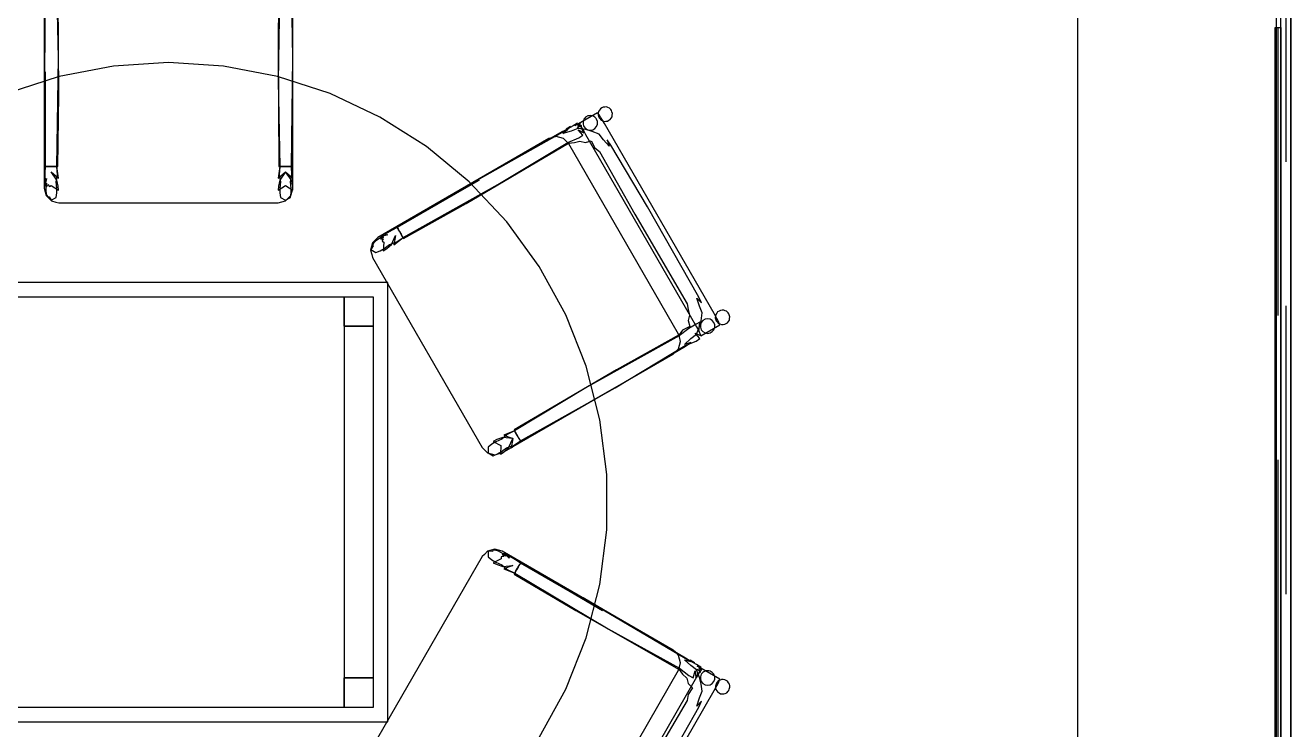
# Model space of a CAD drawing. Header units: millimetres. Extents: x -28.2 to 24.3, y -24.8 to 12.4.
# Drawn here: x -0.533 to 1.664, y 1.886 to 3.108 of the extents above; entities that cross this region are included whole.
import ezdxf

# ---------------------------------------------------------------- set-up
doc = ezdxf.new("R2010")
doc.units = ezdxf.units.MM
doc.linetypes.add('Dashed', pattern=[0.75, 0.5, -0.25])
for name, color, linetype in [('EJE_MUROS', 8, 'Continuous'), ('FURNISHINGELEMENT', 8, 'Continuous'), ('LOSAS', 3, 'Continuous'), ('MUROS', 7, 'Continuous'), ('PUERTAS', 6, 'Continuous')]:
    doc.layers.add(name, color=color, linetype=linetype)

msp = doc.modelspace()

# ---------------------------------------------------------------- linework, layer by layer
at = {"layer": 'EJE_MUROS', "linetype": 'Dashed'}
for p, q in [((1.6553, 4.1209), (1.6553, 0.8359)), ((1.6418, 3.104), (1.6418, 0.1329))]:
    msp.add_line(p, q, dxfattribs=at)
at = {"layer": 'FURNISHINGELEMENT'}
for p, q in [((-0.4993, 3.1934, 0.3582), (-0.5005, 2.9872, 0.3527)), ((-0.4983, 3.193, 0.7543), (-0.4998, 3.0279, 0.7519)), ((-0.4757, 3.0515, 0.7464), (-0.4784, 3.193, 0.7543)), ((-0.4751, 2.9872, 0.3527), (-0.4764, 3.1934, 0.3582)), ((-0.0929, 3.1934, 0.3582), (-0.0941, 3.0689, 0.3527)), ((-0.0911, 3.193, 0.7543), (-0.0938, 3.0107, 0.7457)), ((-0.0685, 3.0515, 0.7464), (-0.0712, 3.193, 0.7543)), ((-0.0687, 3.0689, 0.3527), (-0.07, 3.1934, 0.3582)), ((-0.5005, 3.168, 0.7972), (-0.5005, 2.8251, 0.7972)), ((-0.0687, 2.8251, 0.7972), (-0.0687, 3.168, 0.7972)), ((-0.0941, 3.0689, 0.3527), (-0.0929, 2.8628, 0.3582)), ((-0.07, 2.8628, 0.3582), (-0.0687, 3.0689, 0.3527)), ((-0.4784, 2.8628, 0.7543), (-0.4757, 3.0515, 0.7464)), ((-0.3802, 3.0369, 1.102), (-0.4743, 3.019, 1.102)), ((-0.2846, 3.043, 1.102), (-0.3802, 3.0369, 1.102)), ((-0.1891, 3.0369, 1.102), (-0.2846, 3.043, 1.102)), ((-0.095, 3.019, 1.102), (-0.1891, 3.0369, 1.102)), ((-0.0712, 2.8628, 0.7543), (-0.0685, 3.0515, 0.7464)), ((-0.4743, 3.019, 1.102), (-0.5653, 2.9894, 1.102)), ((-0.4998, 3.0279, 0.7519), (-0.4995, 2.8628, 0.7518)), ((-0.4995, 2.8628, 0.7518), (-0.4983, 3.0271, 0.7543)), ((-0.4983, 3.0271, 0.7543), (-0.4983, 2.8628, 0.7543)), ((-0.0039, 2.9894, 1.102), (-0.095, 3.019, 1.102)), ((-0.0938, 3.0107, 0.7457), (-0.0911, 2.8628, 0.7543)), ((0.0827, 2.9486, 1.102), (-0.0039, 2.9894, 1.102)), ((-0.5005, 2.9872, 0.3527), (-0.4993, 2.8628, 0.3582)), ((-0.4764, 2.8628, 0.3582), (-0.4751, 2.9872, 0.3527)), ((0.473, 2.966, 1.1419), (0.4702, 2.9658, 1.1421)), ((0.4758, 2.9662, 1.1416), (0.473, 2.966, 1.1419)), ((0.4784, 2.9652, 1.1415), (0.4758, 2.9662, 1.1416)), ((0.1636, 2.8973, 1.102), (0.0827, 2.9486, 1.102)), ((0.4604, 2.956, 1.1305), (0.4275, 2.937, 1.1338)), ((0.4368, 2.9449, 0.7975), (0.436, 2.9428, 0.7976)), ((0.4382, 2.9466, 0.7974), (0.4368, 2.9449, 0.7975)), ((0.4396, 2.9483, 0.7973), (0.4382, 2.9466, 0.7974)), ((0.4434, 2.9505, 0.7971), (0.4396, 2.9483, 0.7973)), ((0.4456, 2.9509, 0.797), (0.4434, 2.9505, 0.7971)), ((0.4478, 2.9513, 0.7969), (0.4456, 2.9509, 0.797)), ((0.4521, 2.9505, 0.7968), (0.4478, 2.9513, 0.7969)), ((0.454, 2.9494, 0.7967), (0.4521, 2.9505, 0.7968)), ((0.4559, 2.9483, 0.7967), (0.454, 2.9494, 0.7967)), ((0.4578, 2.9461, 0.7967), (0.4559, 2.9483, 0.7967)), ((0.4588, 2.9449, 0.7966), (0.4578, 2.9461, 0.7967)), ((0.4603, 2.9408, 0.7967), (0.4588, 2.9449, 0.7966)), ((0.4631, 2.9522, 1.1351), (0.4604, 2.956, 1.1305)), ((0.4617, 2.9555, 1.1432), (0.4613, 2.9527, 1.1433)), ((0.4613, 2.9527, 1.1433), (0.4623, 2.9494, 1.1434)), ((0.4621, 2.9583, 1.143), (0.4617, 2.9555, 1.1432)), ((0.4637, 2.9606, 1.1428), (0.4621, 2.9583, 1.143)), ((0.4623, 2.9494, 1.1434), (0.463, 2.9473, 1.1434)), ((0.463, 2.9473, 1.1434), (0.4644, 2.9458, 1.1434)), ((0.4658, 2.9483, 1.1398), (0.4631, 2.9522, 1.1351)), ((0.4653, 2.963, 1.1426), (0.4637, 2.9606, 1.1428)), ((0.4644, 2.9458, 1.1434), (0.4668, 2.9432, 1.1433)), ((0.4677, 2.9644, 1.1423), (0.4653, 2.963, 1.1426)), ((0.4691, 2.9429, 1.1415), (0.4658, 2.9483, 1.1398)), ((0.4702, 2.9658, 1.1421), (0.4677, 2.9644, 1.1423)), ((0.481, 2.9641, 1.1413), (0.4784, 2.9652, 1.1415)), ((0.4801, 2.9429, 1.1423), (0.4825, 2.9443, 1.1421)), ((0.4834, 2.9616, 1.1413), (0.481, 2.9641, 1.1413)), ((0.4825, 2.9443, 1.1421), (0.4841, 2.9467, 1.1419)), ((0.4849, 2.96, 1.1412), (0.4834, 2.9616, 1.1413)), ((0.4841, 2.9467, 1.1419), (0.4857, 2.949, 1.1416)), ((0.4855, 2.9579, 1.1413), (0.4849, 2.96, 1.1412)), ((0.4865, 2.9546, 1.1413), (0.4855, 2.9579, 1.1413)), ((0.4857, 2.949, 1.1416), (0.4861, 2.9518, 1.1415)), ((0.4861, 2.9518, 1.1415), (0.4865, 2.9546, 1.1413)), ((0.3987, 2.9228, 0.3582), (0.2195, 2.8208, 0.3527)), ((0.4087, 2.9275, 0.3527), (0.3987, 2.9228, 0.3582)), ((0.4088, 2.9279, 0.7555), (0.3988, 2.9218, 0.7543)), ((0.4004, 2.9198, 0.3626), (0.4087, 2.9275, 0.3527)), ((0.4145, 2.924, 0.3637), (0.4004, 2.9198, 0.3626)), ((0.4133, 2.9321, 0.755), (0.4059, 2.9275, 0.753)), ((0.4059, 2.9275, 0.753), (0.4088, 2.9279, 0.7555)), ((0.4181, 2.9336, 0.7598), (0.4088, 2.9279, 0.7555)), ((0.4088, 2.9279, 0.7555), (0.4133, 2.9321, 0.755)), ((0.426, 2.9289, 0.3613), (0.4145, 2.924, 0.3637)), ((0.4256, 2.9377, 0.767), (0.4181, 2.9336, 0.7598)), ((0.429, 2.938, 0.7734), (0.421, 2.9333, 0.7639)), ((0.421, 2.9333, 0.7639), (0.4256, 2.9377, 0.767)), ((0.4256, 2.934, 0.7696), (0.429, 2.938, 0.7734)), ((0.4311, 2.9369, 0.7785), (0.4256, 2.934, 0.7696)), ((0.4258, 2.9299, 0.7701), (0.4311, 2.9369, 0.7785)), ((0.4327, 2.9339, 0.782), (0.4258, 2.9299, 0.7701)), ((0.4399, 2.9268, 0.3626), (0.426, 2.9289, 0.3613)), ((0.4347, 2.917, 0.7598), (0.4265, 2.9263, 0.7714)), ((0.4265, 2.9263, 0.7714), (0.4366, 2.9214, 0.7705)), ((0.4275, 2.937, 1.1338), (0.4302, 2.9332, 1.1384)), ((0.4302, 2.9332, 1.1384), (0.4329, 2.9294, 1.1431)), ((0.4325, 2.9298, 0.7785), (0.4327, 2.9339, 0.782)), ((0.4366, 2.9214, 0.7705), (0.4325, 2.9298, 0.7785)), ((0.4329, 2.9294, 1.1431), (0.437, 2.9227, 1.1452)), ((0.436, 2.9428, 0.7976), (0.4353, 2.9408, 0.7976)), ((0.4353, 2.9408, 0.7976), (0.4353, 2.9386, 0.7977)), ((0.4353, 2.9386, 0.7977), (0.4353, 2.9364, 0.7977)), ((0.4353, 2.9364, 0.7977), (0.4362, 2.9337, 0.7977)), ((0.4362, 2.9337, 0.7977), (0.4368, 2.9322, 0.7978)), ((0.4368, 2.9322, 0.7978), (0.4396, 2.9288, 0.7977)), ((0.437, 2.9227, 1.1452), (0.4395, 2.9185, 1.1465)), ((0.4396, 2.9288, 0.7977), (0.4434, 2.9266, 0.7976)), ((0.4512, 2.9236, 0.3626), (0.4399, 2.9268, 0.3626)), ((0.4434, 2.9266, 0.7976), (0.4478, 2.9259, 0.7975)), ((0.4478, 2.9259, 0.7975), (0.4521, 2.9266, 0.7973)), ((0.4631, 2.919, 0.3613), (0.4512, 2.9236, 0.3626)), ((0.4521, 2.9266, 0.7973), (0.4559, 2.9288, 0.7971)), ((0.4559, 2.9288, 0.7971), (0.4588, 2.9322, 0.7969)), ((0.4588, 2.9322, 0.7969), (0.4603, 2.9364, 0.7968)), ((0.4603, 2.9364, 0.7968), (0.4603, 2.9408, 0.7967)), ((0.4668, 2.9432, 1.1433), (0.4694, 2.9422, 1.1432)), ((0.4724, 2.9375, 1.1431), (0.4691, 2.9429, 1.1415)), ((0.4694, 2.9422, 1.1432), (0.4721, 2.9411, 1.143)), ((0.4721, 2.9411, 1.143), (0.4749, 2.9413, 1.1428)), ((0.6629, 2.6075, 1.1431), (0.4724, 2.9375, 1.1431)), ((0.4749, 2.9413, 1.1428), (0.4777, 2.9415, 1.1426)), ((0.4777, 2.9415, 1.1426), (0.4801, 2.9429, 1.1423)), ((0.376, 2.9112, 0.7972), (0.0791, 2.7397, 0.7972)), ((0.2322, 2.7988, 0.3527), (0.4101, 2.903, 0.3582)), ((0.3988, 2.9218, 0.7543), (0.2551, 2.8405, 0.7519)), ((0.2876, 2.8314, 0.7464), (0.4087, 2.9046, 0.7543)), ((0.3809, 2.9125, 0.7972), (0.376, 2.9112, 0.7972)), ((0.3887, 2.9146, 0.7972), (0.3809, 2.9125, 0.7972)), ((0.3951, 2.9129, 0.7972), (0.3887, 2.9146, 0.7972)), ((0.4014, 2.9112, 0.7972), (0.3951, 2.9129, 0.7972)), ((0.4072, 2.9055, 0.7972), (0.4014, 2.9112, 0.7972)), ((0.4107, 2.9019, 0.7972), (0.4072, 2.9055, 0.7972)), ((0.4087, 2.9046, 0.7543), (0.4278, 2.9124, 0.7519)), ((0.4101, 2.903, 0.3582), (0.4203, 2.9044, 0.3527)), ((0.6012, 2.5719, 0.7972), (0.4107, 2.9019, 0.7972)), ((0.4203, 2.9044, 0.3527), (0.4298, 2.907, 0.3527)), ((0.4278, 2.9124, 0.7519), (0.4347, 2.917, 0.7598)), ((0.4298, 2.907, 0.3527), (0.4393, 2.9044, 0.3527)), ((0.4393, 2.9044, 0.3527), (0.4494, 2.9075, 0.3629)), ((0.4395, 2.9185, 1.1465), (0.63, 2.5886, 1.1465)), ((0.4494, 2.9075, 0.3629), (0.4558, 2.8949, 0.3527)), ((0.4706, 2.909, 0.3637), (0.4631, 2.919, 0.3613)), ((0.4806, 2.8983, 0.3626), (0.4706, 2.909, 0.3637)), ((0.4837, 2.9, 0.3582), (0.4774, 2.9091, 0.3527)), ((0.4774, 2.9091, 0.3527), (0.4806, 2.8983, 0.3626)), ((0.547, 2.7929, 0.3527), (0.4837, 2.9, 0.3582)), ((0.2373, 2.8363, 1.102), (0.1636, 2.8973, 1.102)), ((0.4558, 2.8949, 0.3527), (0.4639, 2.8886, 0.3582)), ((0.4639, 2.8886, 0.3582), (0.525, 2.7802, 0.3527)), ((-0.4983, 2.8628, 0.3606), (-0.4993, 2.8514, 0.3606)), ((-0.4993, 2.8628, 0.3582), (-0.4957, 2.8628, 0.3626)), ((-0.4983, 2.8628, 0.7543), (-0.4989, 2.8523, 0.7525)), ((-0.4961, 2.8628, 0.3624), (-0.4983, 2.8628, 0.3606)), ((-0.4939, 2.8628, 0.3641), (-0.4961, 2.8628, 0.3624)), ((-0.4957, 2.8628, 0.3626), (-0.4907, 2.8628, 0.3651)), ((-0.4911, 2.8628, 0.3648), (-0.4939, 2.8628, 0.3641)), ((-0.4884, 2.8628, 0.3654), (-0.4911, 2.8628, 0.3648)), ((-0.4907, 2.8628, 0.3651), (-0.485, 2.8628, 0.3651)), ((-0.4829, 2.8628, 0.3641), (-0.4884, 2.8628, 0.3654)), ((-0.485, 2.8628, 0.3651), (-0.4799, 2.8628, 0.3626)), ((-0.4784, 2.8628, 0.3606), (-0.4829, 2.8628, 0.3641)), ((-0.4799, 2.8628, 0.3626), (-0.4764, 2.8628, 0.3582)), ((-0.4757, 2.8426, 0.3583), (-0.4784, 2.8628, 0.3606)), ((-0.4774, 2.8484, 0.751), (-0.4784, 2.8628, 0.7543)), ((-0.0911, 2.8628, 0.3606), (-0.0938, 2.8426, 0.3583)), ((-0.0929, 2.8628, 0.3582), (-0.0893, 2.8628, 0.3626)), ((-0.0911, 2.8628, 0.7543), (-0.0921, 2.8484, 0.751)), ((-0.0867, 2.8628, 0.3641), (-0.0911, 2.8628, 0.3606)), ((-0.0893, 2.8628, 0.3626), (-0.0843, 2.8628, 0.3651)), ((-0.0812, 2.8628, 0.3654), (-0.0867, 2.8628, 0.3641)), ((-0.0843, 2.8628, 0.3651), (-0.0786, 2.8628, 0.3651)), ((-0.0756, 2.8628, 0.3641), (-0.0812, 2.8628, 0.3654)), ((-0.0786, 2.8628, 0.3651), (-0.0735, 2.8628, 0.3626)), ((-0.0712, 2.8628, 0.3606), (-0.0756, 2.8628, 0.3641)), ((-0.0735, 2.8628, 0.3626), (-0.07, 2.8628, 0.3582)), ((-0.0685, 2.8426, 0.3583), (-0.0712, 2.8628, 0.3606)), ((-0.0702, 2.8484, 0.751), (-0.0712, 2.8628, 0.7543)), ((-0.4989, 2.8523, 0.7525), (-0.4995, 2.8423, 0.7487)), ((-0.4995, 2.8423, 0.7487), (-0.4993, 2.8318, 0.7438)), ((-0.4993, 2.8514, 0.3606), (-0.499, 2.8385, 0.367)), ((-0.499, 2.8385, 0.367), (-0.4961, 2.8418, 0.3686)), ((-0.4961, 2.8418, 0.3686), (-0.4988, 2.8313, 0.3734)), ((-0.4988, 2.8313, 0.3734), (-0.496, 2.834, 0.3747)), ((-0.496, 2.834, 0.3747), (-0.496, 2.8276, 0.3832)), ((-0.4884, 2.8533, 0.3679), (-0.4757, 2.8426, 0.3583)), ((-0.4781, 2.8391, 0.3672), (-0.4884, 2.8533, 0.3679)), ((-0.4797, 2.8361, 0.7495), (-0.4774, 2.8484, 0.751)), ((-0.4785, 2.8251, 0.7407), (-0.4797, 2.8361, 0.7495)), ((-0.4759, 2.8288, 0.3695), (-0.4781, 2.8391, 0.3672)), ((-0.0938, 2.8426, 0.3583), (-0.0812, 2.8533, 0.3679)), ((-0.0914, 2.8391, 0.3672), (-0.0936, 2.8288, 0.3695)), ((-0.0921, 2.8484, 0.751), (-0.0898, 2.8361, 0.7495)), ((-0.0812, 2.8533, 0.3679), (-0.0914, 2.8391, 0.3672)), ((-0.0898, 2.8361, 0.7495), (-0.091, 2.8251, 0.7407)), ((-0.0812, 2.8533, 0.3679), (-0.0685, 2.8426, 0.3583)), ((-0.0709, 2.8391, 0.3672), (-0.0812, 2.8533, 0.3679)), ((-0.0725, 2.8361, 0.7495), (-0.0702, 2.8484, 0.751)), ((-0.0713, 2.8251, 0.7407), (-0.0725, 2.8361, 0.7495)), ((-0.0687, 2.8288, 0.3695), (-0.0709, 2.8391, 0.3672)), ((0.2551, 2.8405, 0.7519), (0.1122, 2.7577, 0.7518)), ((0.1122, 2.7577, 0.7518), (0.2551, 2.8388, 0.7543)), ((0.2551, 2.8388, 0.7543), (0.1128, 2.7567, 0.7543)), ((0.3029, 2.7665, 1.102), (0.2373, 2.8363, 1.102)), ((-0.5005, 2.8251, 0.7972), (-0.4988, 2.8187, 0.7972)), ((-0.4993, 2.8318, 0.7438), (-0.4976, 2.8287, 0.7444)), ((-0.4988, 2.8187, 0.7972), (-0.4971, 2.8124, 0.7972)), ((-0.4976, 2.8287, 0.7444), (-0.4973, 2.8192, 0.7365)), ((-0.4973, 2.8192, 0.7365), (-0.496, 2.8133, 0.7312)), ((-0.4971, 2.8124, 0.7972), (-0.4925, 2.8077, 0.7972)), ((-0.496, 2.8276, 0.3832), (-0.4942, 2.8317, 0.3792)), ((-0.496, 2.8133, 0.7312), (-0.4941, 2.8103, 0.7289)), ((-0.4942, 2.8317, 0.3792), (-0.4913, 2.8281, 0.3869)), ((-0.4913, 2.8281, 0.3869), (-0.4884, 2.8298, 0.3844)), ((-0.4884, 2.8298, 0.3844), (-0.4757, 2.8216, 0.375)), ((-0.4797, 2.8089, 0.7223), (-0.4785, 2.8169, 0.7323)), ((-0.4785, 2.8169, 0.7323), (-0.4785, 2.8251, 0.7407)), ((-0.4757, 2.8216, 0.375), (-0.4759, 2.8288, 0.3695)), ((-0.0938, 2.8216, 0.375), (-0.0812, 2.8298, 0.3844)), ((-0.0936, 2.8288, 0.3695), (-0.0938, 2.8216, 0.375)), ((-0.091, 2.8251, 0.7407), (-0.091, 2.8169, 0.7323)), ((-0.091, 2.8169, 0.7323), (-0.0898, 2.8089, 0.7223)), ((-0.0812, 2.8298, 0.3844), (-0.0685, 2.8216, 0.375)), ((-0.0768, 2.8077, 0.7972), (-0.0721, 2.8124, 0.7972)), ((-0.0725, 2.8089, 0.7223), (-0.0713, 2.8169, 0.7323)), ((-0.0721, 2.8124, 0.7972), (-0.07, 2.8202, 0.7972)), ((-0.0713, 2.8169, 0.7323), (-0.0713, 2.8251, 0.7407)), ((-0.07, 2.8202, 0.7972), (-0.0687, 2.8251, 0.7972)), ((-0.0685, 2.8216, 0.375), (-0.0687, 2.8288, 0.3695)), ((0.2195, 2.8208, 0.3527), (0.1124, 2.7575, 0.3582)), ((0.1228, 2.7395, 0.7543), (0.2876, 2.8314, 0.7464)), ((-0.4941, 2.8103, 0.7289), (-0.4918, 2.8104, 0.7306)), ((-0.4925, 2.8077, 0.7972), (-0.4878, 2.8031, 0.7972)), ((-0.4918, 2.8104, 0.7306), (-0.4884, 2.8041, 0.7199)), ((-0.4884, 2.8041, 0.7199), (-0.4797, 2.8089, 0.7223)), ((-0.4878, 2.8031, 0.7972), (-0.48, 2.801, 0.7972)), ((-0.48, 2.801, 0.7972), (-0.4751, 2.7997, 0.7972)), ((-0.4751, 2.7997, 0.7972), (-0.0941, 2.7997, 0.7972)), ((-0.0941, 2.7997, 0.7972), (-0.0878, 2.8014, 0.7972)), ((-0.0898, 2.8089, 0.7223), (-0.0812, 2.8041, 0.7199)), ((-0.0878, 2.8014, 0.7972), (-0.0814, 2.8031, 0.7972)), ((-0.0814, 2.8031, 0.7972), (-0.0768, 2.8077, 0.7972)), ((-0.0812, 2.8041, 0.7199), (-0.0725, 2.8089, 0.7223)), ((0.1238, 2.7377, 0.3582), (0.2322, 2.7988, 0.3527)), ((0.6361, 2.6361, 0.3582), (0.547, 2.7929, 0.3527)), ((0.525, 2.7802, 0.3527), (0.6163, 2.6246, 0.3582)), ((0.0945, 2.7475, 0.7487), (0.0855, 2.742, 0.7438)), ((0.1025, 2.7518, 0.3606), (0.0915, 2.7451, 0.367)), ((0.1035, 2.752, 0.7525), (0.0945, 2.7475, 0.7487)), ((0.1128, 2.7567, 0.3606), (0.1025, 2.7518, 0.3606)), ((0.1128, 2.7567, 0.7543), (0.1035, 2.752, 0.7525)), ((0.1124, 2.7575, 0.3582), (0.1141, 2.7545, 0.3626)), ((0.114, 2.7547, 0.3624), (0.1128, 2.7567, 0.3606)), ((0.1151, 2.7528, 0.3641), (0.114, 2.7547, 0.3624)), ((0.1141, 2.7545, 0.3626), (0.1167, 2.75, 0.3651)), ((0.1164, 2.7504, 0.3648), (0.1151, 2.7528, 0.3641)), ((0.1178, 2.7481, 0.3654), (0.1164, 2.7504, 0.3648)), ((0.1167, 2.75, 0.3651), (0.1195, 2.7452, 0.3651)), ((0.1206, 2.7433, 0.3641), (0.1178, 2.7481, 0.3654)), ((0.3592, 2.689, 1.102), (0.3029, 2.7665, 1.102)), ((0.0707, 2.7249, 0.7306), (0.067, 2.7187, 0.7199)), ((0.0698, 2.7304, 0.7972), (0.0681, 2.7241, 0.7972)), ((0.0712, 2.7299, 0.7312), (0.0695, 2.7268, 0.7289)), ((0.0695, 2.7268, 0.7289), (0.0707, 2.7249, 0.7306)), ((0.0744, 2.7351, 0.7972), (0.0698, 2.7304, 0.7972)), ((0.0755, 2.734, 0.7365), (0.0712, 2.7299, 0.7312)), ((0.0791, 2.7397, 0.7972), (0.0744, 2.7351, 0.7972)), ((0.0836, 2.739, 0.7444), (0.0755, 2.734, 0.7365)), ((0.0891, 2.7403, 0.3747), (0.0835, 2.7371, 0.3832)), ((0.0835, 2.7371, 0.3832), (0.088, 2.7375, 0.3792)), ((0.0855, 2.742, 0.7438), (0.0836, 2.739, 0.7444)), ((0.0958, 2.7443, 0.3686), (0.0853, 2.7413, 0.3734)), ((0.0853, 2.7413, 0.3734), (0.0891, 2.7403, 0.3747)), ((0.088, 2.7375, 0.3792), (0.0863, 2.7332, 0.3869)), ((0.0863, 2.7332, 0.3869), (0.0892, 2.7316, 0.3844)), ((0.0892, 2.7316, 0.3844), (0.0885, 2.7165, 0.375)), ((0.0901, 2.7207, 0.7407), (0.099, 2.7272, 0.7495)), ((0.0915, 2.7451, 0.367), (0.0958, 2.7443, 0.3686)), ((0.0945, 2.7203, 0.3695), (0.1025, 2.7274, 0.3672)), ((0.099, 2.7272, 0.7495), (0.1108, 2.7314, 0.751)), ((0.1025, 2.7274, 0.3672), (0.1096, 2.7433, 0.3679)), ((0.1096, 2.7433, 0.3679), (0.1067, 2.727, 0.3583)), ((0.1067, 2.727, 0.3583), (0.1228, 2.7395, 0.3606)), ((0.1108, 2.7314, 0.751), (0.1228, 2.7395, 0.7543)), ((0.1195, 2.7452, 0.3651), (0.122, 2.7407, 0.3626)), ((0.1228, 2.7395, 0.3606), (0.1206, 2.7433, 0.3641)), ((0.122, 2.7407, 0.3626), (0.1238, 2.7377, 0.3582)), ((0.0681, 2.7241, 0.7972), (0.0664, 2.7177, 0.7972)), ((0.0664, 2.7177, 0.7972), (0.0685, 2.7099, 0.7972)), ((0.067, 2.7187, 0.7199), (0.0755, 2.7137, 0.7223)), ((0.0685, 2.7099, 0.7972), (0.0698, 2.705, 0.7972)), ((0.0698, 2.705, 0.7972), (0.2603, 2.3751, 0.7972)), ((0.0755, 2.7137, 0.7223), (0.083, 2.7166, 0.7323)), ((0.083, 2.7166, 0.7323), (0.0901, 2.7207, 0.7407)), ((0.0885, 2.7165, 0.375), (0.0945, 2.7203, 0.3695)), ((0.4053, 2.6051, 1.102), (0.3592, 2.689, 1.102)), ((0.0966, 2.6617, 1.0639), (-0.6659, 2.6617, 1.0639)), ((0.0966, 1.8992, 1.0639), (0.0966, 2.6617, 1.0639)), ((0.0204, 2.6363, 0.6194), (-0.5897, 2.6363, 0.6194)), ((0.0204, 2.6363, 0.5686), (-0.5897, 2.6363, 0.5686)), ((0.0204, 2.6363, 0.9877), (0.0204, 2.5855, 0.9877)), ((0.0712, 2.6363, 0.9877), (0.0204, 2.6363, 0.9877)), ((0.0204, 2.5855, 0.6194), (0.0204, 2.6363, 0.6194)), ((0.0204, 2.5855, 0.5686), (0.0204, 2.6363, 0.5686)), ((0.0712, 2.5855, 0.9877), (0.0712, 2.6363, 0.9877)), ((0.6163, 2.6246, 0.3582), (0.6177, 2.6145, 0.3527)), ((0.6177, 2.6145, 0.3527), (0.6203, 2.6049, 0.3527)), ((0.6373, 2.6202, 0.3637), (0.633, 2.6343, 0.3626)), ((0.633, 2.6343, 0.3626), (0.6408, 2.6261, 0.3527)), ((0.6408, 2.6261, 0.3527), (0.6361, 2.6361, 0.3582)), ((0.6422, 2.6088, 0.3613), (0.6373, 2.6202, 0.3637)), ((0.4406, 2.5161, 1.102), (0.4053, 2.6051, 1.102)), ((0.6203, 2.6049, 0.3527), (0.6177, 2.5954, 0.3527)), ((0.6177, 2.5954, 0.3527), (0.6208, 2.5853, 0.3629)), ((0.6378, 2.5928, 0.7696), (0.6317, 2.5891, 0.763)), ((0.6361, 2.5771, 0.7785), (0.6378, 2.5928, 0.7696)), ((0.6369, 2.5835, 0.3626), (0.6401, 2.5948, 0.3626)), ((0.6401, 2.5948, 0.3626), (0.6422, 2.6088, 0.3613)), ((0.6432, 2.5956, 0.7973), (0.6404, 2.5923, 0.7975)), ((0.647, 2.5978, 0.7971), (0.6432, 2.5956, 0.7973)), ((0.6514, 2.5986, 0.7969), (0.647, 2.5978, 0.7971)), ((0.6557, 2.5978, 0.7968), (0.6514, 2.5986, 0.7969)), ((0.6595, 2.5956, 0.7967), (0.6557, 2.5978, 0.7968)), ((0.6624, 2.5923, 0.7966), (0.6595, 2.5956, 0.7967)), ((0.6659, 2.602, 1.1415), (0.6629, 2.6075, 1.1431)), ((0.6653, 2.6029, 1.1432), (0.6649, 2.6001, 1.1433)), ((0.6649, 2.6001, 1.1433), (0.6659, 2.5967, 1.1434)), ((0.6657, 2.6057, 1.143), (0.6653, 2.6029, 1.1432)), ((0.6673, 2.608, 1.1428), (0.6657, 2.6057, 1.143)), ((0.669, 2.5964, 1.1398), (0.6659, 2.602, 1.1415)), ((0.6659, 2.5967, 1.1434), (0.6666, 2.5947, 1.1434)), ((0.6666, 2.5947, 1.1434), (0.668, 2.5931, 1.1434)), ((0.6689, 2.6103, 1.1426), (0.6673, 2.608, 1.1428)), ((0.668, 2.5931, 1.1434), (0.6704, 2.5905, 1.1433)), ((0.6713, 2.6117, 1.1423), (0.6689, 2.6103, 1.1426)), ((0.6709, 2.5922, 1.1351), (0.669, 2.5964, 1.1398)), ((0.6738, 2.6131, 1.1421), (0.6713, 2.6117, 1.1423)), ((0.6766, 2.6133, 1.1419), (0.6738, 2.6131, 1.1421)), ((0.6794, 2.6135, 1.1416), (0.6766, 2.6133, 1.1419)), ((0.682, 2.6125, 1.1415), (0.6794, 2.6135, 1.1416)), ((0.6846, 2.6115, 1.1413), (0.682, 2.6125, 1.1415)), ((0.687, 2.6089, 1.1413), (0.6846, 2.6115, 1.1413)), ((0.6862, 2.5917, 1.1421), (0.6877, 2.594, 1.1419)), ((0.6885, 2.6073, 1.1412), (0.687, 2.6089, 1.1413)), ((0.6877, 2.594, 1.1419), (0.6893, 2.5963, 1.1416)), ((0.6891, 2.6053, 1.1413), (0.6885, 2.6073, 1.1412)), ((0.6902, 2.6019, 1.1413), (0.6891, 2.6053, 1.1413)), ((0.6893, 2.5963, 1.1416), (0.6897, 2.5991, 1.1415)), ((0.6897, 2.5991, 1.1415), (0.6902, 2.6019, 1.1413)), ((0.0204, 2.5855, 0.9877), (0.0712, 2.5855, 0.9877)), ((0.0204, 2.5855, 0.5686), (0.0204, 1.9754, 0.5686)), ((0.0712, 2.5855, 0.5686), (0.0204, 2.5855, 0.5686)), ((0.0204, 2.5855, 0.6194), (0.0204, 1.9754, 0.6194)), ((0.0712, 2.5855, 0.6194), (0.0204, 2.5855, 0.6194)), ((0.0712, 2.5855, 0.6194), (0.0204, 2.5855, 0.6194)), ((0.0712, 2.5855, 0.5686), (0.0204, 2.5855, 0.5686)), ((0.0712, 1.9754, 0.5686), (0.0712, 2.5855, 0.5686)), ((0.0712, 1.9754, 0.6194), (0.0712, 2.5855, 0.6194)), ((0.0712, 1.9754, 0.6194), (0.0712, 2.5855, 0.6194)), ((0.0712, 1.9754, 0.5686), (0.0712, 2.5855, 0.5686)), ((0.6019, 2.5709, 0.3582), (0.4935, 2.5097, 0.3527)), ((0.6025, 2.5671, 0.7972), (0.6012, 2.5719, 0.7972)), ((0.6082, 2.5789, 0.3527), (0.6019, 2.5709, 0.3582)), ((0.6188, 2.5817, 0.7519), (0.6024, 2.5691, 0.7543)), ((0.6208, 2.5853, 0.3629), (0.6082, 2.5789, 0.3527)), ((0.6258, 2.5858, 0.7566), (0.6188, 2.5817, 0.7519)), ((0.6223, 2.5642, 0.3637), (0.6322, 2.5716, 0.3613)), ((0.6317, 2.5891, 0.763), (0.6258, 2.5858, 0.7566)), ((0.63, 2.5886, 1.1465), (0.6323, 2.5843, 1.1452)), ((0.6383, 2.5643, 0.7598), (0.6301, 2.5736, 0.7714)), ((0.6301, 2.5736, 0.7714), (0.6402, 2.5688, 0.7705)), ((0.6322, 2.5716, 0.3613), (0.6369, 2.5835, 0.3626)), ((0.6323, 2.5843, 1.1452), (0.6361, 2.5774, 1.1431)), ((0.6361, 2.5774, 1.1431), (0.6381, 2.5732, 1.1384)), ((0.6402, 2.5688, 0.7705), (0.6361, 2.5771, 0.7785)), ((0.6381, 2.5732, 1.1384), (0.64, 2.5689, 1.1338)), ((0.6404, 2.5923, 0.7975), (0.6389, 2.5881, 0.7976)), ((0.6389, 2.5881, 0.7976), (0.6389, 2.5837, 0.7977)), ((0.6389, 2.5837, 0.7977), (0.6404, 2.5796, 0.7978)), ((0.64, 2.5689, 1.1338), (0.6729, 2.5879, 1.1305)), ((0.6404, 2.5796, 0.7978), (0.6432, 2.5762, 0.7977)), ((0.6432, 2.5762, 0.7977), (0.647, 2.574, 0.7976)), ((0.647, 2.574, 0.7976), (0.6514, 2.5732, 0.7975)), ((0.6514, 2.5732, 0.7975), (0.6557, 2.574, 0.7973)), ((0.6557, 2.574, 0.7973), (0.6595, 2.5762, 0.7971)), ((0.6595, 2.5762, 0.7971), (0.6624, 2.5796, 0.7969)), ((0.6639, 2.5881, 0.7967), (0.6624, 2.5923, 0.7966)), ((0.6624, 2.5796, 0.7969), (0.6639, 2.5837, 0.7968)), ((0.6639, 2.5837, 0.7968), (0.6639, 2.5881, 0.7967)), ((0.6704, 2.5905, 1.1433), (0.673, 2.5895, 1.1432)), ((0.6729, 2.5879, 1.1305), (0.6709, 2.5922, 1.1351)), ((0.673, 2.5895, 1.1432), (0.6757, 2.5885, 1.143)), ((0.6757, 2.5885, 1.143), (0.6785, 2.5887, 1.1428)), ((0.6785, 2.5887, 1.1428), (0.6813, 2.5889, 1.1426)), ((0.6813, 2.5889, 1.1426), (0.6837, 2.5903, 1.1423)), ((0.6837, 2.5903, 1.1423), (0.6862, 2.5917, 1.1421)), ((0.6024, 2.5691, 0.7543), (0.4432, 2.4804, 0.7457)), ((0.4912, 2.4787, 0.7464), (0.6123, 2.5519, 0.7543)), ((0.5062, 2.4877, 0.3527), (0.6133, 2.551, 0.3582)), ((0.6012, 2.5465, 0.7972), (0.6029, 2.5529, 0.7972)), ((0.6046, 2.5592, 0.7972), (0.6025, 2.5671, 0.7972)), ((0.6029, 2.5529, 0.7972), (0.6046, 2.5592, 0.7972)), ((0.6115, 2.5541, 0.3626), (0.6223, 2.5642, 0.3637)), ((0.6224, 2.5573, 0.3527), (0.6115, 2.5541, 0.3626)), ((0.6123, 2.5519, 0.7543), (0.6314, 2.5598, 0.7519)), ((0.6133, 2.551, 0.3582), (0.6224, 2.5573, 0.3527)), ((0.6314, 2.5598, 0.7519), (0.6383, 2.5643, 0.7598)), ((0.295, 2.3658, 0.7972), (0.5919, 2.5372, 0.7972)), ((0.5919, 2.5372, 0.7972), (0.5966, 2.5419, 0.7972)), ((0.5966, 2.5419, 0.7972), (0.6012, 2.5465, 0.7972)), ((0.4935, 2.5097, 0.3527), (0.3156, 2.4056, 0.3582)), ((0.4644, 2.4233, 1.102), (0.4406, 2.5161, 1.102)), ((0.327, 2.3857, 0.3582), (0.5062, 2.4877, 0.3527)), ((0.4432, 2.4804, 0.7457), (0.3165, 2.404, 0.7543)), ((0.3264, 2.3868, 0.7543), (0.4912, 2.4787, 0.7464)), ((0.4764, 2.3283, 1.102), (0.4644, 2.4233, 1.102)), ((0.3035, 2.3977, 0.751), (0.294, 2.3895, 0.7495)), ((0.3165, 2.404, 0.3606), (0.2976, 2.3963, 0.3583)), ((0.2976, 2.3963, 0.3583), (0.3132, 2.3906, 0.3679)), ((0.3165, 2.404, 0.7543), (0.3035, 2.3977, 0.751)), ((0.3156, 2.4056, 0.3582), (0.3173, 2.4025, 0.3626)), ((0.3187, 2.4002, 0.3641), (0.3165, 2.404, 0.3606)), ((0.3173, 2.4025, 0.3626), (0.3199, 2.3981, 0.3651)), ((0.3214, 2.3954, 0.3654), (0.3187, 2.4002, 0.3641)), ((0.3199, 2.3981, 0.3651), (0.3227, 2.3932, 0.3651)), ((0.3242, 2.3906, 0.3641), (0.3214, 2.3954, 0.3654)), ((0.2603, 2.3751, 0.7972), (0.2649, 2.3704, 0.7972)), ((0.2767, 2.381, 0.7323), (0.2705, 2.3759, 0.7223)), ((0.2705, 2.3759, 0.7223), (0.2706, 2.3661, 0.7199)), ((0.2838, 2.3851, 0.7407), (0.2767, 2.381, 0.7323)), ((0.2857, 2.3891, 0.3695), (0.2794, 2.3858, 0.375)), ((0.2794, 2.3858, 0.375), (0.2928, 2.3789, 0.3844)), ((0.294, 2.3895, 0.7495), (0.2838, 2.3851, 0.7407)), ((0.2958, 2.3925, 0.3672), (0.2857, 2.3891, 0.3695)), ((0.2928, 2.3789, 0.3844), (0.2921, 2.3638, 0.375)), ((0.2937, 2.368, 0.7407), (0.3026, 2.3746, 0.7495)), ((0.3132, 2.3906, 0.3679), (0.2958, 2.3925, 0.3672)), ((0.2982, 2.3676, 0.3695), (0.3061, 2.3747, 0.3672)), ((0.3026, 2.3746, 0.7495), (0.3145, 2.3787, 0.751)), ((0.3061, 2.3747, 0.3672), (0.3132, 2.3906, 0.3679)), ((0.3132, 2.3906, 0.3679), (0.3103, 2.3744, 0.3583)), ((0.3103, 2.3744, 0.3583), (0.3264, 2.3868, 0.3606)), ((0.3145, 2.3787, 0.751), (0.3264, 2.3868, 0.7543)), ((0.3227, 2.3932, 0.3651), (0.3252, 2.3888, 0.3626)), ((0.3264, 2.3868, 0.3606), (0.3242, 2.3906, 0.3641)), ((0.3252, 2.3888, 0.3626), (0.327, 2.3857, 0.3582)), ((0.2649, 2.3704, 0.7972), (0.2696, 2.3658, 0.7972)), ((0.2696, 2.3658, 0.7972), (0.2759, 2.3641, 0.7972)), ((0.2706, 2.3661, 0.7199), (0.2791, 2.361, 0.7223)), ((0.2759, 2.3641, 0.7972), (0.2823, 2.3624, 0.7972)), ((0.2791, 2.361, 0.7223), (0.2866, 2.3639, 0.7323)), ((0.2823, 2.3624, 0.7972), (0.2901, 2.3645, 0.7972)), ((0.2866, 2.3639, 0.7323), (0.2937, 2.368, 0.7407)), ((0.2901, 2.3645, 0.7972), (0.295, 2.3658, 0.7972)), ((0.2921, 2.3638, 0.375), (0.2982, 2.3676, 0.3695)), ((0.4764, 2.2326, 1.102), (0.4764, 2.3283, 1.102)), ((0.4644, 2.1376, 1.102), (0.4764, 2.2326, 1.102)), ((0.2823, 2.1985, 0.7972), (0.2759, 2.1968, 0.7972)), ((0.2789, 2.1969, 0.7289), (0.2779, 2.1949, 0.7306)), ((0.2825, 2.1971, 0.7312), (0.2789, 2.1969, 0.7289)), ((0.2886, 2.1968, 0.7972), (0.2823, 2.1985, 0.7972)), ((0.2883, 2.1953, 0.7365), (0.2825, 2.1971, 0.7312)), ((0.2603, 2.1858, 0.7972), (0.0698, 1.8559, 0.7972)), ((0.2639, 2.1894, 0.7972), (0.2603, 2.1858, 0.7972)), ((0.2696, 2.1951, 0.7972), (0.2639, 2.1894, 0.7972)), ((0.2759, 2.1968, 0.7972), (0.2696, 2.1951, 0.7972)), ((0.2707, 2.1951, 0.7199), (0.2706, 2.1852, 0.7223)), ((0.2706, 2.1852, 0.7223), (0.2769, 2.1801, 0.7323)), ((0.2779, 2.1949, 0.7306), (0.2707, 2.1951, 0.7199)), ((0.2769, 2.1801, 0.7323), (0.284, 2.176, 0.7407)), ((0.293, 2.1822, 0.3844), (0.2795, 2.1753, 0.375)), ((0.2795, 2.1753, 0.375), (0.2859, 2.172, 0.3695)), ((0.284, 2.176, 0.7407), (0.2941, 2.1716, 0.7495)), ((0.2966, 2.1908, 0.7444), (0.2883, 2.1953, 0.7365)), ((0.295, 2.1951, 0.7972), (0.2886, 2.1968, 0.7972)), ((0.2975, 2.1863, 0.3792), (0.293, 2.1856, 0.3869)), ((0.293, 2.1856, 0.3869), (0.293, 2.1822, 0.3844)), ((0.3005, 2.1867, 0.3747), (0.2949, 2.19, 0.3832)), ((0.2949, 2.19, 0.3832), (0.2975, 2.1863, 0.3792)), ((0.5919, 2.0237, 0.7972), (0.295, 2.1951, 0.7972)), ((0.3001, 2.1907, 0.7438), (0.2966, 2.1908, 0.7444)), ((0.3072, 2.183, 0.3686), (0.2995, 2.1905, 0.3734)), ((0.2995, 2.1905, 0.3734), (0.3005, 2.1867, 0.3747)), ((0.3094, 2.1856, 0.7487), (0.3001, 2.1907, 0.7438)), ((0.3172, 2.1809, 0.3606), (0.3058, 2.1871, 0.367)), ((0.3058, 2.1871, 0.367), (0.3072, 2.183, 0.3686)), ((0.3178, 2.1801, 0.7525), (0.3094, 2.1856, 0.7487)), ((0.3265, 2.1743, 0.3606), (0.3172, 2.1809, 0.3606)), ((0.3265, 2.1743, 0.7543), (0.3178, 2.1801, 0.7525)), ((0.327, 2.1752, 0.3582), (0.3252, 2.1721, 0.3626)), ((0.4354, 2.1141, 0.3527), (0.327, 2.1752, 0.3582)), ((0.4702, 2.0931, 0.7519), (0.3271, 2.1754, 0.7518)), ((0.3271, 2.1754, 0.7518), (0.4688, 2.0922, 0.7543)), ((0.2859, 2.172, 0.3695), (0.2959, 2.1687, 0.3672)), ((0.2941, 2.1716, 0.7495), (0.3036, 2.1634, 0.751)), ((0.2959, 2.1687, 0.3672), (0.3133, 2.1705, 0.3679)), ((0.3133, 2.1705, 0.3679), (0.2978, 2.1649, 0.3583)), ((0.2978, 2.1649, 0.3583), (0.3166, 2.1571, 0.3606)), ((0.3036, 2.1634, 0.751), (0.3166, 2.1571, 0.7543)), ((0.3173, 2.1584, 0.3626), (0.3156, 2.1554, 0.3582)), ((0.3156, 2.1554, 0.3582), (0.4227, 2.0921, 0.3527)), ((0.3166, 2.1571, 0.3606), (0.3188, 2.161, 0.3641)), ((0.3166, 2.1571, 0.7543), (0.4786, 2.0604, 0.7464)), ((0.3199, 2.1628, 0.3651), (0.3173, 2.1584, 0.3626)), ((0.3188, 2.161, 0.3641), (0.3215, 2.1657, 0.3654)), ((0.3227, 2.1677, 0.3651), (0.3199, 2.1628, 0.3651)), ((0.3215, 2.1657, 0.3654), (0.3229, 2.1681, 0.3648)), ((0.3252, 2.1721, 0.3626), (0.3227, 2.1677, 0.3651)), ((0.3229, 2.1681, 0.3648), (0.3243, 2.1705, 0.3641)), ((0.3243, 2.1705, 0.3641), (0.3254, 2.1724, 0.3624)), ((0.3254, 2.1724, 0.3624), (0.3265, 2.1743, 0.3606)), ((0.4688, 2.0922, 0.7543), (0.3265, 2.1743, 0.7543)), ((0.4406, 2.0448, 1.102), (0.4644, 2.1376, 1.102)), ((0.6133, 2.0099, 0.3582), (0.4354, 2.1141, 0.3527)), ((0.4227, 2.0921, 0.3527), (0.6019, 1.9901, 0.3582)), ((0.6125, 2.0092, 0.7543), (0.4702, 2.0931, 0.7519)), ((0.4053, 1.9558, 1.102), (0.4406, 2.0448, 1.102)), ((0.4786, 2.0604, 0.7464), (0.6025, 1.992, 0.7543)), ((0.5955, 2.0201, 0.7972), (0.5919, 2.0237, 0.7972)), ((0.6012, 2.0144, 0.7972), (0.5955, 2.0201, 0.7972)), ((0.6029, 2.008, 0.7972), (0.6012, 2.0144, 0.7972)), ((0.6025, 1.9939, 0.7972), (0.6046, 2.0017, 0.7972)), ((0.6046, 2.0017, 0.7972), (0.6029, 2.008, 0.7972)), ((0.6223, 1.9968, 0.3637), (0.6115, 2.0068, 0.3626)), ((0.6115, 2.0068, 0.3626), (0.6224, 2.0036, 0.3527)), ((0.6228, 2.0036, 0.7555), (0.6125, 2.0092, 0.7543)), ((0.6224, 2.0036, 0.3527), (0.6133, 2.0099, 0.3582)), ((0.6287, 2.0018, 0.755), (0.621, 2.006, 0.753)), ((0.621, 2.006, 0.753), (0.6228, 2.0036, 0.7555)), ((0.6228, 2.0036, 0.7555), (0.6287, 2.0018, 0.755)), ((0.6324, 1.9984, 0.7598), (0.6228, 2.0036, 0.7555)), ((0.4107, 1.659, 0.7972), (0.6012, 1.989, 0.7972)), ((0.6012, 1.989, 0.7972), (0.6025, 1.9939, 0.7972)), ((0.6019, 1.9901, 0.3582), (0.6082, 1.982, 0.3527)), ((0.6025, 1.992, 0.7543), (0.6189, 1.9795, 0.7519)), ((0.6082, 1.982, 0.3527), (0.6152, 1.975, 0.3527)), ((0.6189, 1.9795, 0.7519), (0.6263, 1.9757, 0.7598)), ((0.6322, 1.9893, 0.3613), (0.6223, 1.9968, 0.3637)), ((0.6263, 1.9757, 0.7598), (0.6302, 1.9875, 0.7714)), ((0.6302, 1.9875, 0.7714), (0.6311, 1.9763, 0.7705)), ((0.6311, 1.9763, 0.7705), (0.6362, 1.984, 0.7785)), ((0.6374, 1.9762, 0.3626), (0.6322, 1.9893, 0.3613)), ((0.6361, 1.9835, 1.1431), (0.6323, 1.9767, 1.1452)), ((0.6397, 1.994, 0.767), (0.6324, 1.9984, 0.7598)), ((0.64, 1.9859, 0.782), (0.6331, 1.9899, 0.7701)), ((0.6331, 1.9899, 0.7701), (0.6417, 1.9888, 0.7785)), ((0.6417, 1.9912, 0.7734), (0.6336, 1.9958, 0.7639)), ((0.6336, 1.9958, 0.7639), (0.6397, 1.994, 0.767)), ((0.6381, 1.9877, 1.1384), (0.6361, 1.9835, 1.1431)), ((0.6362, 1.984, 0.7785), (0.64, 1.9859, 0.782)), ((0.6417, 1.9888, 0.7785), (0.6364, 1.9921, 0.7696)), ((0.6364, 1.9921, 0.7696), (0.6417, 1.9912, 0.7734)), ((0.64, 1.992, 1.1338), (0.6381, 1.9877, 1.1384)), ((0.6405, 1.9816, 0.7978), (0.639, 1.9774, 0.7977)), ((0.639, 1.9774, 0.7977), (0.639, 1.973, 0.7976)), ((0.6729, 1.973, 1.1305), (0.64, 1.992, 1.1338)), ((0.6415, 1.9828, 0.7977), (0.6405, 1.9816, 0.7978)), ((0.6433, 1.985, 0.7977), (0.6415, 1.9828, 0.7977)), ((0.6452, 1.9861, 0.7977), (0.6433, 1.985, 0.7977)), ((0.6472, 1.9872, 0.7976), (0.6452, 1.9861, 0.7977)), ((0.6493, 1.9876, 0.7976), (0.6472, 1.9872, 0.7976)), ((0.6515, 1.9879, 0.7975), (0.6493, 1.9876, 0.7976)), ((0.6537, 1.9876, 0.7974), (0.6515, 1.9879, 0.7975)), ((0.6558, 1.9872, 0.7973), (0.6537, 1.9876, 0.7974)), ((0.6597, 1.985, 0.7971), (0.6558, 1.9872, 0.7973)), ((0.6611, 1.9833, 0.797), (0.6597, 1.985, 0.7971)), ((0.6625, 1.9816, 0.7969), (0.6611, 1.9833, 0.797)), ((0.664, 1.9774, 0.7968), (0.6625, 1.9816, 0.7969)), ((0.664, 1.9752, 0.7967), (0.664, 1.9774, 0.7968)), ((0.0204, 1.9754, 0.5686), (0.0712, 1.9754, 0.5686)), ((0.0204, 1.9754, 0.6194), (0.0712, 1.9754, 0.6194)), ((0.0204, 1.9246, 0.6194), (0.0204, 1.9754, 0.6194)), ((0.0204, 1.9754, 0.6194), (0.0712, 1.9754, 0.6194)), ((0.0204, 1.9246, 0.5686), (0.0204, 1.9754, 0.5686)), ((0.0204, 1.9754, 0.5686), (0.0712, 1.9754, 0.5686)), ((0.0712, 1.9754, 0.9877), (0.0204, 1.9754, 0.9877)), ((0.0204, 1.9754, 0.9877), (0.0204, 1.9246, 0.9877)), ((0.0712, 1.9246, 0.9877), (0.0712, 1.9754, 0.9877)), ((0.3592, 1.8719, 1.102), (0.4053, 1.9558, 1.102)), ((0.63, 1.9724, 1.1465), (0.4395, 1.6424, 1.1465)), ((0.6152, 1.975, 0.3527), (0.6177, 1.9655, 0.3527)), ((0.6177, 1.9655, 0.3527), (0.6254, 1.9583, 0.3629)), ((0.6254, 1.9583, 0.3629), (0.6177, 1.9465, 0.3527)), ((0.6323, 1.9767, 1.1452), (0.63, 1.9724, 1.1465)), ((0.6403, 1.9648, 0.3626), (0.6374, 1.9762, 0.3626)), ((0.639, 1.973, 0.7976), (0.6405, 1.9689, 0.7975)), ((0.6422, 1.9522, 0.3613), (0.6403, 1.9648, 0.3626)), ((0.6405, 1.9689, 0.7975), (0.6433, 1.9655, 0.7973)), ((0.6433, 1.9655, 0.7973), (0.6472, 1.9633, 0.7971)), ((0.6472, 1.9633, 0.7971), (0.6515, 1.9625, 0.7969)), ((0.6515, 1.9625, 0.7969), (0.6558, 1.9633, 0.7968)), ((0.6558, 1.9633, 0.7968), (0.6597, 1.9655, 0.7967)), ((0.6597, 1.9655, 0.7967), (0.6625, 1.9689, 0.7966)), ((0.6625, 1.9689, 0.7966), (0.663, 1.9704, 0.7967)), ((0.6629, 1.9534, 1.1431), (0.6659, 1.959, 1.1415)), ((0.663, 1.9704, 0.7967), (0.664, 1.973, 0.7967)), ((0.664, 1.973, 0.7967), (0.664, 1.9752, 0.7967)), ((0.6661, 1.9644, 1.1434), (0.665, 1.9611, 1.1433)), ((0.665, 1.9611, 1.1433), (0.6654, 1.9583, 1.1432)), ((0.6654, 1.9583, 1.1432), (0.6659, 1.9555, 1.143)), ((0.6659, 1.959, 1.1415), (0.669, 1.9645, 1.1398)), ((0.6659, 1.9555, 1.143), (0.6674, 1.9532, 1.1428)), ((0.6667, 1.9665, 1.1434), (0.6661, 1.9644, 1.1434)), ((0.6681, 1.968, 1.1434), (0.6667, 1.9665, 1.1434)), ((0.6705, 1.9706, 1.1433), (0.6681, 1.968, 1.1434)), ((0.669, 1.9645, 1.1398), (0.6709, 1.9688, 1.1351)), ((0.6732, 1.9716, 1.1432), (0.6705, 1.9706, 1.1433)), ((0.6709, 1.9688, 1.1351), (0.6729, 1.973, 1.1305)), ((0.6758, 1.9727, 1.143), (0.6732, 1.9716, 1.1432)), ((0.6786, 1.9725, 1.1428), (0.6758, 1.9727, 1.143)), ((0.6814, 1.9723, 1.1426), (0.6786, 1.9725, 1.1428)), ((0.6838, 1.9709, 1.1423), (0.6814, 1.9723, 1.1426)), ((0.6863, 1.9695, 1.1421), (0.6838, 1.9709, 1.1423)), ((0.6879, 1.9671, 1.1419), (0.6863, 1.9695, 1.1421)), ((0.6894, 1.9648, 1.1416), (0.6879, 1.9671, 1.1419)), ((0.6886, 1.9538, 1.1412), (0.6892, 1.9559, 1.1413)), ((0.6892, 1.9559, 1.1413), (0.6903, 1.9592, 1.1413)), ((0.6899, 1.962, 1.1415), (0.6894, 1.9648, 1.1416)), ((0.6903, 1.9592, 1.1413), (0.6899, 1.962, 1.1415)), ((0.4724, 1.6234, 1.1431), (0.6629, 1.9534, 1.1431)), ((0.6163, 1.9363, 0.3582), (0.553, 1.8292, 0.3527)), ((0.6177, 1.9465, 0.3527), (0.6163, 1.9363, 0.3582)), ((0.633, 1.9266, 0.3626), (0.6373, 1.9407, 0.3637)), ((0.6408, 1.9349, 0.3527), (0.633, 1.9266, 0.3626)), ((0.6361, 1.9249, 0.3582), (0.6408, 1.9349, 0.3527)), ((0.6373, 1.9407, 0.3637), (0.6422, 1.9522, 0.3613)), ((0.6674, 1.9532, 1.1428), (0.669, 1.9508, 1.1426)), ((0.669, 1.9508, 1.1426), (0.6715, 1.9494, 1.1423)), ((0.6715, 1.9494, 1.1423), (0.6739, 1.948, 1.1421)), ((0.6739, 1.948, 1.1421), (0.6767, 1.9478, 1.1419)), ((0.6767, 1.9478, 1.1419), (0.6795, 1.9476, 1.1416)), ((0.6795, 1.9476, 1.1416), (0.6821, 1.9486, 1.1415)), ((0.6821, 1.9486, 1.1415), (0.6848, 1.9497, 1.1413)), ((0.6848, 1.9497, 1.1413), (0.6872, 1.9522, 1.1413)), ((0.6872, 1.9522, 1.1413), (0.6886, 1.9538, 1.1412)), ((-0.5897, 1.9246, 0.6194), (0.0204, 1.9246, 0.6194)), ((-0.5897, 1.9246, 0.5686), (0.0204, 1.9246, 0.5686)), ((0.0204, 1.9246, 0.9877), (0.0712, 1.9246, 0.9877)), ((0.575, 1.8165, 0.3527), (0.6361, 1.9249, 0.3582)), ((-0.6659, 1.8992, 1.0639), (0.0966, 1.8992, 1.0639))]:
    msp.add_line(p, q, dxfattribs=at)
at = {"layer": 'LOSAS'}
msp.add_line((1.6388, 4.1109), (1.6388, 0.1709), dxfattribs=at)
at = {"layer": 'MUROS'}
for p, q in [((1.6638, 0.8359), (1.6638, 5.7607)), ((1.6468, 0.8359), (1.6468, 4.1209)), ((1.6638, 4.1209), (1.6638, 0.8359)), ((1.6368, 0.1329), (1.6368, 3.104)), ((1.6368, 3.104), (1.6468, 3.104)), ((1.6468, 3.104), (1.6468, 0.1329))]:
    msp.add_line(p, q, dxfattribs=at)
at = {"layer": 'PUERTAS'}
msp.add_line((1.2938, 4.2409), (1.2938, 1.2409), dxfattribs=at)
msp.add_line((1.2938, 4.2409), (1.2938, 1.2409), dxfattribs=at)
msp.add_line((1.2938, 4.2409), (1.2938, 1.2409), dxfattribs=at)
msp.add_line((1.2938, 4.2409), (1.2938, 1.2409), dxfattribs=at)
msp.add_line((1.2938, 4.2409), (1.2938, 1.2409), dxfattribs=at)
msp.add_line((1.2938, 4.2409), (1.2938, 1.2409), dxfattribs=at)
msp.add_line((1.2938, 4.2409), (1.2938, 1.2409), dxfattribs=at)
msp.add_line((1.2938, 4.2409), (1.2938, 1.2409), dxfattribs=at)
msp.add_line((1.2938, 4.2409), (1.2938, 1.2409), dxfattribs=at)
msp.add_arc((1.2938, 4.2409), 3, 180, 270, dxfattribs=at)
msp.add_arc((1.2938, 4.2409), 3, 180, 270, dxfattribs=at)
msp.add_arc((1.2938, 4.2409), 3, 180, 270, dxfattribs=at)
msp.add_arc((1.2938, 4.2409), 3, 180, 270, dxfattribs=at)
msp.add_arc((1.2938, 4.2409), 3, 180, 270, dxfattribs=at)
msp.add_arc((1.2938, 4.2409), 3, 180, 270, dxfattribs=at)
msp.add_arc((1.2938, 4.2409), 3, 180, 270, dxfattribs=at)
msp.add_arc((1.2938, 4.2409), 3, 180, 270, dxfattribs=at)
msp.add_arc((1.2938, 4.2409), 3, 180, 270, dxfattribs=at)

doc.saveas('drawing.dxf')
